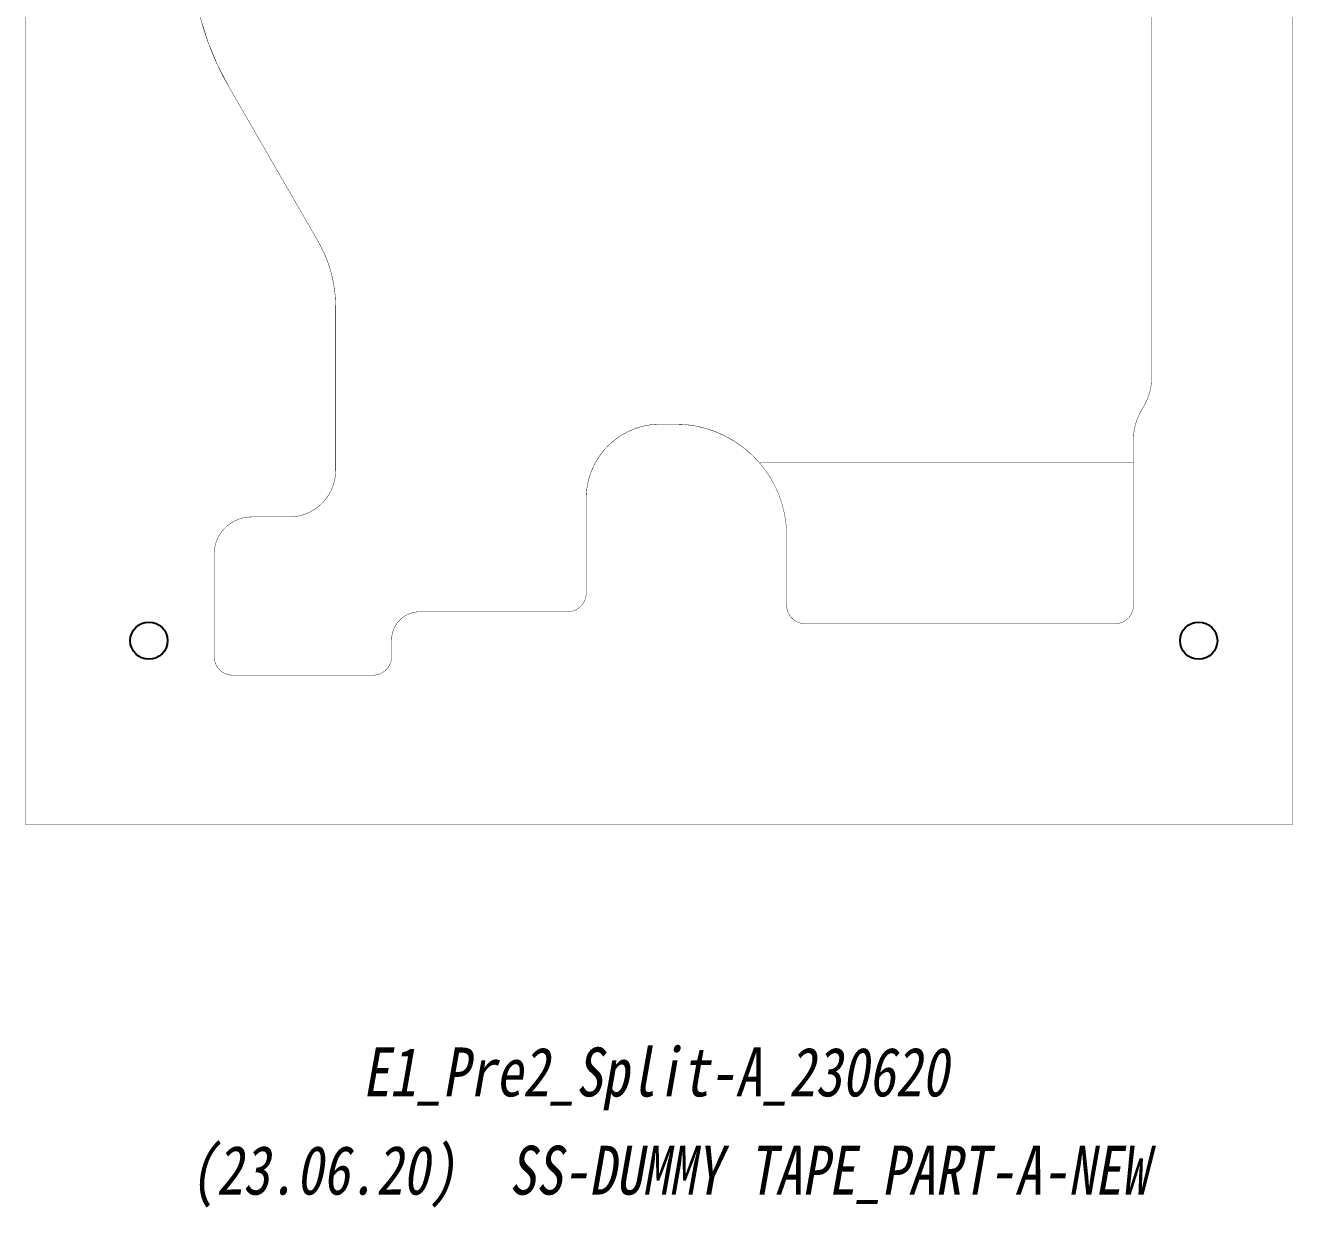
# Model space of a CAD drawing. Extents: x -408 to 322, y -244 to 262.
# Drawn here: x -216.4 to -148.4, y -244 to -180.6 of the extents above; entities that cross this region are included whole.
import ezdxf
from ezdxf.enums import TextEntityAlignment as Align

# ---------------------------------------------------------------- set-up
doc = ezdxf.new("R2010")
doc.units = 0
doc.header["$MEASUREMENT"] = 0
doc.layers.get('0').update_dxf_attribs({"linetype": 'CONTINUOUS'})
for name, color, linetype in [('ADHESIVE-10-2', 2, 'CONTINUOUS'), ('LOWER-A-PET', 15, 'CONTINUOUS'), ('LOWER-PET-B', 6, 'CONTINUOUS'), ('REMOVAL', 2, 'CONTINUOUS')]:
    doc.layers.add(name, color=color, linetype=linetype)
doc.styles.add('STYLE_1', font='TXT', dxfattribs={"width": 0.8, "oblique": 10, "height": 2.625})

# ---------------------------------------------------------------- blocks, each defined once
blk = doc.blocks.new('ROUND_17')
blk.add_circle((0, 0), 1)

msp = doc.modelspace()

# ---------------------------------------------------------------- linework, layer by layer
at = {"layer": 'ADHESIVE-10-2', "const_width": 0.02}
msp.add_lwpolyline([(-206.915, -180.465), (-206.842, -180.714), (-206.765, -180.961), (-206.683, -181.207), (-206.598, -181.452), (-206.508, -181.695), (-206.414, -181.936), (-206.315, -182.176), (-206.213, -182.414), (-206.106, -182.65), (-205.996, -182.885), (-205.881, -183.117), (-205.763, -183.348), (-205.64, -183.576), (-205.476, -183.868), (-200.673, -192.186), (-200.613, -192.293), (-200.555, -192.4), (-200.498, -192.508), (-200.444, -192.618), (-200.391, -192.728), (-200.341, -192.839), (-200.292, -192.951), (-200.245, -193.064), (-200.2, -193.178), (-200.157, -193.292), (-200.117, -193.407), (-200.078, -193.523), (-200.041, -193.64), (-200.007, -193.757), (-199.974, -193.875), (-199.943, -193.993), (-199.915, -194.112), (-199.888, -194.231), (-199.864, -194.351), (-199.842, -194.471), (-199.822, -194.591), (-199.803, -194.712), (-199.788, -194.833), (-199.774, -194.955), (-199.762, -195.076), (-199.752, -195.198), (-199.745, -195.32), (-199.74, -195.442), (-199.736, -195.564), (-199.735, -195.686), (-199.735, -204.469), (-199.736, -204.513), (-199.737, -204.557), (-199.739, -204.6), (-199.741, -204.644), (-199.745, -204.687), (-199.749, -204.731), (-199.754, -204.774), (-199.76, -204.817), (-199.766, -204.86), (-199.773, -204.904), (-199.781, -204.946), (-199.79, -204.989), (-199.799, -205.032), (-199.81, -205.074), (-199.821, -205.116), (-199.832, -205.158), (-199.845, -205.2), (-199.858, -205.242), (-199.872, -205.283), (-199.886, -205.324), (-199.901, -205.365), (-199.917, -205.406), (-199.934, -205.446), (-199.951, -205.486), (-199.97, -205.526), (-199.988, -205.565), (-200.008, -205.604), (-200.028, -205.643), (-200.049, -205.681), (-200.07, -205.719), (-200.092, -205.757), (-200.115, -205.794), (-200.139, -205.831), (-200.163, -205.867), (-200.187, -205.903), (-200.213, -205.939), (-200.239, -205.974), (-200.265, -206.009), (-200.292, -206.043), (-200.32, -206.076), (-200.349, -206.11), (-200.377, -206.142), (-200.407, -206.174), (-200.437, -206.206), (-200.468, -206.237), (-200.499, -206.268), (-200.53, -206.298), (-200.563, -206.327), (-200.595, -206.356), (-200.628, -206.384), (-200.662, -206.412), (-200.696, -206.439), (-200.731, -206.466), (-200.766, -206.492), (-200.801, -206.517), (-200.837, -206.542), (-200.874, -206.566), (-200.911, -206.59), (-200.948, -206.612), (-200.985, -206.634), (-201.023, -206.656), (-201.062, -206.677), (-201.1, -206.697), (-201.139, -206.716), (-201.179, -206.735), (-201.219, -206.753), (-201.259, -206.771), (-201.299, -206.787), (-201.339, -206.803), (-201.38, -206.819), (-201.421, -206.833), (-201.463, -206.847), (-201.504, -206.86), (-201.546, -206.873), (-201.588, -206.884), (-201.631, -206.895), (-201.673, -206.905), (-201.716, -206.915), (-201.758, -206.923), (-201.801, -206.931), (-201.844, -206.939), (-201.887, -206.945), (-201.931, -206.951), (-201.974, -206.956), (-202.017, -206.96), (-202.061, -206.963), (-202.105, -206.966), (-202.148, -206.968), (-202.192, -206.969), (-202.235, -206.969), (-204.258, -206.969), (-204.292, -206.97), (-204.327, -206.971), (-204.362, -206.972), (-204.397, -206.974), (-204.432, -206.977), (-204.467, -206.98), (-204.501, -206.984), (-204.536, -206.989), (-204.57, -206.994), (-204.605, -207), (-204.639, -207.006), (-204.673, -207.013), (-204.707, -207.021), (-204.741, -207.029), (-204.775, -207.038), (-204.809, -207.047), (-204.842, -207.057), (-204.876, -207.067), (-204.909, -207.078), (-204.942, -207.09), (-204.974, -207.102), (-205.007, -207.115), (-205.039, -207.128), (-205.071, -207.142), (-205.103, -207.157), (-205.134, -207.172), (-205.165, -207.187), (-205.196, -207.203), (-205.227, -207.22), (-205.258, -207.237), (-205.288, -207.255), (-205.317, -207.273), (-205.347, -207.292), (-205.376, -207.311), (-205.405, -207.331), (-205.433, -207.351), (-205.461, -207.372), (-205.489, -207.393), (-205.516, -207.415), (-205.543, -207.437), (-205.57, -207.46), (-205.596, -207.483), (-205.622, -207.507), (-205.647, -207.531), (-205.672, -207.555), (-205.696, -207.58), (-205.72, -207.605), (-205.744, -207.631), (-205.767, -207.657), (-205.79, -207.684), (-205.812, -207.711), (-205.834, -207.738), (-205.855, -207.766), (-205.876, -207.794), (-205.896, -207.822), (-205.916, -207.851), (-205.935, -207.88), (-205.954, -207.91), (-205.972, -207.939), (-205.99, -207.969), (-206.007, -208), (-206.023, -208.03), (-206.04, -208.061), (-206.055, -208.093), (-206.07, -208.124), (-206.085, -208.156), (-206.099, -208.188), (-206.112, -208.22), (-206.125, -208.253), (-206.137, -208.285), (-206.149, -208.318), (-206.16, -208.351), (-206.17, -208.385), (-206.18, -208.418), (-206.189, -208.452), (-206.198, -208.486), (-206.206, -208.519), (-206.214, -208.554), (-206.221, -208.588), (-206.227, -208.622), (-206.233, -208.657), (-206.238, -208.691), (-206.243, -208.726), (-206.247, -208.76), (-206.25, -208.795), (-206.253, -208.83), (-206.255, -208.865), (-206.256, -208.9), (-206.257, -208.934), (-206.258, -208.969), (-206.258, -214.459), (-206.257, -214.477), (-206.257, -214.494), (-206.256, -214.512), (-206.255, -214.529), (-206.254, -214.547), (-206.252, -214.564), (-206.25, -214.581), (-206.248, -214.599), (-206.245, -214.616), (-206.242, -214.633), (-206.239, -214.65), (-206.236, -214.667), (-206.232, -214.684), (-206.228, -214.701), (-206.223, -214.718), (-206.219, -214.735), (-206.214, -214.752), (-206.209, -214.768), (-206.203, -214.785), (-206.197, -214.801), (-206.191, -214.818), (-206.185, -214.834), (-206.178, -214.85), (-206.171, -214.866), (-206.164, -214.882), (-206.156, -214.898), (-206.149, -214.913), (-206.14, -214.929), (-206.132, -214.944), (-206.124, -214.959), (-206.115, -214.974), (-206.106, -214.989), (-206.096, -215.004), (-206.087, -215.019), (-206.077, -215.033), (-206.067, -215.047), (-206.056, -215.061), (-206.046, -215.075), (-206.035, -215.089), (-206.024, -215.102), (-206.012, -215.115), (-206.001, -215.129), (-205.989, -215.141), (-205.977, -215.154), (-205.965, -215.166), (-205.952, -215.179), (-205.94, -215.191), (-205.927, -215.203), (-205.914, -215.214), (-205.9, -215.225), (-205.887, -215.237), (-205.873, -215.247), (-205.859, -215.258), (-205.845, -215.268), (-205.831, -215.279), (-205.817, -215.288), (-205.802, -215.298), (-205.787, -215.307), (-205.773, -215.317), (-205.758, -215.325), (-205.742, -215.334), (-205.727, -215.342), (-205.712, -215.35), (-205.696, -215.358), (-205.68, -215.366), (-205.664, -215.373), (-205.648, -215.38), (-205.632, -215.387), (-205.616, -215.393), (-205.6, -215.399), (-205.583, -215.405), (-205.567, -215.41), (-205.55, -215.416), (-205.533, -215.421), (-205.516, -215.425), (-205.499, -215.43), (-205.482, -215.434), (-205.465, -215.438), (-205.448, -215.441), (-205.431, -215.444), (-205.414, -215.447), (-205.397, -215.45), (-205.379, -215.452), (-205.362, -215.454), (-205.345, -215.456), (-205.327, -215.457), (-205.31, -215.458), (-205.292, -215.459), (-205.275, -215.459), (-205.258, -215.459), (-197.732, -215.459), (-197.714, -215.459), (-197.697, -215.459), (-197.679, -215.458), (-197.662, -215.457), (-197.645, -215.456), (-197.627, -215.454), (-197.61, -215.452), (-197.593, -215.45), (-197.575, -215.447), (-197.558, -215.444), (-197.541, -215.441), (-197.524, -215.438), (-197.507, -215.434), (-197.49, -215.43), (-197.473, -215.425), (-197.456, -215.421), (-197.439, -215.416), (-197.423, -215.41), (-197.406, -215.405), (-197.39, -215.399), (-197.373, -215.393), (-197.357, -215.387), (-197.341, -215.38), (-197.325, -215.373), (-197.309, -215.366), (-197.293, -215.358), (-197.278, -215.35), (-197.262, -215.342), (-197.247, -215.334), (-197.232, -215.325), (-197.217, -215.317), (-197.202, -215.307), (-197.187, -215.298), (-197.173, -215.288), (-197.158, -215.279), (-197.144, -215.268), (-197.13, -215.258), (-197.116, -215.247), (-197.102, -215.237), (-197.089, -215.225), (-197.076, -215.214), (-197.063, -215.203), (-197.05, -215.191), (-197.037, -215.179), (-197.025, -215.166), (-197.012, -215.154), (-197, -215.141), (-196.989, -215.129), (-196.977, -215.115), (-196.966, -215.102), (-196.955, -215.089), (-196.944, -215.075), (-196.933, -215.061), (-196.923, -215.047), (-196.913, -215.033), (-196.903, -215.019), (-196.893, -215.004), (-196.884, -214.989), (-196.875, -214.974), (-196.866, -214.959), (-196.857, -214.944), (-196.849, -214.929), (-196.841, -214.913), (-196.833, -214.898), (-196.825, -214.882), (-196.818, -214.866), (-196.811, -214.85), (-196.805, -214.834), (-196.798, -214.818), (-196.792, -214.801), (-196.786, -214.785), (-196.781, -214.768), (-196.775, -214.752), (-196.771, -214.735), (-196.766, -214.718), (-196.761, -214.701), (-196.757, -214.684), (-196.754, -214.667), (-196.75, -214.65), (-196.747, -214.633), (-196.744, -214.616), (-196.742, -214.599), (-196.739, -214.581), (-196.737, -214.564), (-196.736, -214.547), (-196.734, -214.529), (-196.733, -214.512), (-196.732, -214.494), (-196.732, -214.477), (-196.732, -214.459), (-196.732, -213.559), (-196.732, -213.533), (-196.731, -213.507), (-196.73, -213.48), (-196.728, -213.454), (-196.726, -213.428), (-196.724, -213.402), (-196.721, -213.376), (-196.717, -213.35), (-196.713, -213.324), (-196.709, -213.298), (-196.704, -213.273), (-196.699, -213.247), (-196.693, -213.221), (-196.687, -213.196), (-196.681, -213.171), (-196.674, -213.145), (-196.666, -213.12), (-196.658, -213.095), (-196.65, -213.071), (-196.641, -213.046), (-196.632, -213.021), (-196.623, -212.997), (-196.613, -212.973), (-196.602, -212.949), (-196.591, -212.925), (-196.58, -212.901), (-196.568, -212.878), (-196.556, -212.855), (-196.544, -212.832), (-196.531, -212.809), (-196.518, -212.786), (-196.504, -212.764), (-196.49, -212.742), (-196.475, -212.72), (-196.461, -212.698), (-196.445, -212.677), (-196.43, -212.656), (-196.414, -212.635), (-196.398, -212.615), (-196.381, -212.595), (-196.364, -212.575), (-196.347, -212.555), (-196.329, -212.536), (-196.311, -212.517), (-196.292, -212.498), (-196.274, -212.48), (-196.255, -212.462), (-196.235, -212.444), (-196.216, -212.427), (-196.196, -212.41), (-196.176, -212.393), (-196.155, -212.377), (-196.135, -212.361), (-196.113, -212.345), (-196.092, -212.33), (-196.071, -212.315), (-196.049, -212.301), (-196.027, -212.287), (-196.004, -212.273), (-195.982, -212.26), (-195.959, -212.247), (-195.936, -212.234), (-195.913, -212.222), (-195.889, -212.211), (-195.866, -212.199), (-195.842, -212.189), (-195.818, -212.178), (-195.794, -212.168), (-195.769, -212.158), (-195.745, -212.149), (-195.72, -212.141), (-195.695, -212.132), (-195.67, -212.124), (-195.645, -212.117), (-195.62, -212.11), (-195.595, -212.103), (-195.569, -212.097), (-195.544, -212.092), (-195.518, -212.086), (-195.492, -212.082), (-195.466, -212.077), (-195.441, -212.073), (-195.415, -212.07), (-195.389, -212.067), (-195.363, -212.065), (-195.336, -212.063), (-195.31, -212.061), (-195.284, -212.06), (-195.258, -212.059), (-195.232, -212.059), (-187.29, -212.059), (-187.273, -212.059), (-187.255, -212.058), (-187.238, -212.057), (-187.221, -212.056), (-187.203, -212.055), (-187.186, -212.053), (-187.168, -212.051), (-187.151, -212.049), (-187.134, -212.047), (-187.117, -212.044), (-187.1, -212.04), (-187.082, -212.037), (-187.065, -212.033), (-187.048, -212.029), (-187.032, -212.025), (-187.015, -212.02), (-186.998, -212.015), (-186.981, -212.01), (-186.965, -212.004), (-186.948, -211.999), (-186.932, -211.992), (-186.916, -211.986), (-186.9, -211.979), (-186.884, -211.972), (-186.868, -211.965), (-186.852, -211.958), (-186.836, -211.95), (-186.821, -211.942), (-186.806, -211.933), (-186.79, -211.925), (-186.775, -211.916), (-186.76, -211.907), (-186.746, -211.898), (-186.731, -211.888), (-186.717, -211.878), (-186.703, -211.868), (-186.689, -211.857), (-186.675, -211.847), (-186.661, -211.836), (-186.648, -211.825), (-186.634, -211.814), (-186.621, -211.802), (-186.608, -211.79), (-186.596, -211.778), (-186.583, -211.766), (-186.571, -211.754), (-186.559, -211.741), (-186.547, -211.728), (-186.536, -211.715), (-186.524, -211.702), (-186.513, -211.688), (-186.502, -211.675), (-186.492, -211.661), (-186.481, -211.647), (-186.471, -211.632), (-186.461, -211.618), (-186.452, -211.603), (-186.442, -211.589), (-186.433, -211.574), (-186.424, -211.559), (-186.416, -211.544), (-186.407, -211.528), (-186.399, -211.513), (-186.392, -211.497), (-186.384, -211.481), (-186.377, -211.466), (-186.37, -211.45), (-186.363, -211.433), (-186.357, -211.417), (-186.351, -211.401), (-186.345, -211.384), (-186.339, -211.368), (-186.334, -211.351), (-186.329, -211.334), (-186.324, -211.318), (-186.32, -211.301), (-186.316, -211.284), (-186.312, -211.267), (-186.309, -211.25), (-186.306, -211.233), (-186.303, -211.215), (-186.3, -211.198), (-186.298, -211.181), (-186.296, -211.163), (-186.294, -211.146), (-186.293, -211.129), (-186.292, -211.111), (-186.291, -211.094), (-186.291, -211.076), (-186.29, -211.059), (-186.29, -206.043), (-186.291, -205.974), (-186.29, -205.905), (-186.288, -205.836), (-186.285, -205.767), (-186.28, -205.698), (-186.275, -205.629), (-186.268, -205.56), (-186.26, -205.491), (-186.251, -205.423), (-186.241, -205.354), (-186.229, -205.286), (-186.216, -205.218), (-186.203, -205.151), (-186.188, -205.083), (-186.171, -205.016), (-186.154, -204.949), (-186.136, -204.882), (-186.116, -204.816), (-186.095, -204.75), (-186.073, -204.685), (-186.05, -204.62), (-186.026, -204.555), (-186.001, -204.49), (-185.974, -204.427), (-185.947, -204.363), (-185.918, -204.3), (-185.889, -204.238), (-185.858, -204.176), (-185.826, -204.115), (-185.793, -204.054), (-185.759, -203.994), (-185.724, -203.934), (-185.688, -203.875), (-185.652, -203.817), (-185.614, -203.759), (-185.575, -203.702), (-185.535, -203.645), (-185.494, -203.59), (-185.452, -203.535), (-185.409, -203.48), (-185.365, -203.427), (-185.321, -203.374), (-185.275, -203.322), (-185.229, -203.271), (-185.181, -203.221), (-185.133, -203.171), (-185.084, -203.122), (-185.034, -203.075), (-184.983, -203.028), (-184.932, -202.982), (-184.88, -202.936), (-184.826, -202.892), (-184.773, -202.849), (-184.718, -202.806), (-184.663, -202.765), (-184.607, -202.724), (-184.55, -202.685), (-184.493, -202.646), (-184.435, -202.609), (-184.376, -202.572), (-184.317, -202.537), (-184.257, -202.502), (-184.196, -202.469), (-184.135, -202.436), (-184.074, -202.405), (-184.012, -202.375), (-183.949, -202.346), (-183.886, -202.317), (-183.822, -202.29), (-183.758, -202.265), (-183.694, -202.24), (-183.629, -202.216), (-183.563, -202.194), (-183.498, -202.172), (-183.431, -202.152), (-183.365, -202.133), (-183.298, -202.115), (-183.231, -202.098), (-183.164, -202.082), (-183.096, -202.068), (-183.029, -202.054), (-182.961, -202.042), (-182.892, -202.031), (-182.824, -202.021), (-182.755, -202.013), (-182.687, -202.005), (-182.618, -201.999), (-182.549, -201.994), (-182.48, -201.99), (-182.411, -201.987), (-182.291, -201.986), (-181.53, -201.986), (-181.427, -201.987), (-181.324, -201.989), (-181.222, -201.994), (-181.119, -202), (-181.017, -202.008), (-180.915, -202.017), (-180.813, -202.029), (-180.711, -202.042), (-180.609, -202.057), (-180.508, -202.073), (-180.407, -202.092), (-180.306, -202.112), (-180.206, -202.134), (-180.106, -202.157), (-180.007, -202.182), (-179.908, -202.209), (-179.809, -202.238), (-179.711, -202.268), (-179.614, -202.3), (-179.517, -202.334), (-179.42, -202.369), (-179.325, -202.406), (-179.229, -202.444), (-179.135, -202.485), (-179.041, -202.526), (-178.948, -202.57), (-178.856, -202.615), (-178.764, -202.661), (-178.674, -202.709), (-178.584, -202.759), (-178.495, -202.81), (-178.407, -202.863), (-178.32, -202.917), (-178.234, -202.973), (-178.148, -203.03), (-178.064, -203.088), (-177.981, -203.148), (-177.899, -203.21), (-177.817, -203.272), (-177.737, -203.337), (-177.658, -203.402), (-177.581, -203.469), (-177.504, -203.537), (-177.428, -203.607), (-177.354, -203.678), (-177.281, -203.75), (-177.209, -203.823), (-177.139, -203.898), (-177.069, -203.973), (-176.991, -204.062), (-156.912, -204.062), (-156.912, -202.791), (-156.912, -202.741), (-156.911, -202.691), (-156.909, -202.641), (-156.906, -202.591), (-156.902, -202.541), (-156.897, -202.491), (-156.892, -202.441), (-156.886, -202.391), (-156.878, -202.341), (-156.871, -202.291), (-156.862, -202.242), (-156.852, -202.193), (-156.842, -202.143), (-156.83, -202.094), (-156.818, -202.046), (-156.805, -201.997), (-156.792, -201.949), (-156.777, -201.901), (-156.762, -201.853), (-156.746, -201.805), (-156.729, -201.758), (-156.711, -201.711), (-156.693, -201.664), (-156.673, -201.617), (-156.653, -201.571), (-156.633, -201.526), (-156.611, -201.48), (-156.589, -201.435), (-156.566, -201.391), (-156.542, -201.346), (-156.51, -201.291), (-156.342, -200.999), (-156.316, -200.954), (-156.292, -200.908), (-156.268, -200.862), (-156.245, -200.816), (-156.222, -200.769), (-156.201, -200.722), (-156.18, -200.674), (-156.16, -200.627), (-156.141, -200.578), (-156.123, -200.53), (-156.106, -200.481), (-156.089, -200.432), (-156.073, -200.383), (-156.058, -200.333), (-156.044, -200.283), (-156.031, -200.233), (-156.019, -200.182), (-156.008, -200.132), (-155.997, -200.081), (-155.988, -200.03), (-155.979, -199.979), (-155.971, -199.928), (-155.964, -199.876), (-155.958, -199.825), (-155.953, -199.773), (-155.949, -199.722), (-155.945, -199.67), (-155.943, -199.618), (-155.941, -199.566), (-155.94, -199.499), (-155.94, -173.801)], dxfattribs=at)
at = {"layer": 'LOWER-A-PET', "const_width": 0.02}
msp.add_lwpolyline([(-206.915, -180.465), (-206.842, -180.714), (-206.765, -180.961), (-206.683, -181.207), (-206.598, -181.452), (-206.508, -181.695), (-206.414, -181.936), (-206.315, -182.176), (-206.213, -182.414), (-206.106, -182.65), (-205.996, -182.885), (-205.881, -183.117), (-205.763, -183.348), (-205.64, -183.576), (-205.476, -183.868), (-200.673, -192.186), (-200.613, -192.293), (-200.555, -192.4), (-200.498, -192.508), (-200.444, -192.618), (-200.391, -192.728), (-200.341, -192.839), (-200.292, -192.951), (-200.245, -193.064), (-200.2, -193.178), (-200.157, -193.292), (-200.117, -193.407), (-200.078, -193.523), (-200.041, -193.64), (-200.007, -193.757), (-199.974, -193.875), (-199.943, -193.993), (-199.915, -194.112), (-199.888, -194.231), (-199.864, -194.351), (-199.842, -194.471), (-199.822, -194.591), (-199.803, -194.712), (-199.788, -194.833), (-199.774, -194.955), (-199.762, -195.076), (-199.752, -195.198), (-199.745, -195.32), (-199.74, -195.442), (-199.736, -195.564), (-199.735, -195.686), (-199.735, -204.469), (-199.736, -204.513), (-199.737, -204.557), (-199.739, -204.6), (-199.741, -204.644), (-199.745, -204.687), (-199.749, -204.731), (-199.754, -204.774), (-199.76, -204.817), (-199.766, -204.86), (-199.773, -204.904), (-199.781, -204.946), (-199.79, -204.989), (-199.799, -205.032), (-199.81, -205.074), (-199.821, -205.116), (-199.832, -205.158), (-199.845, -205.2), (-199.858, -205.242), (-199.872, -205.283), (-199.886, -205.324), (-199.901, -205.365), (-199.917, -205.406), (-199.934, -205.446), (-199.951, -205.486), (-199.97, -205.526), (-199.988, -205.565), (-200.008, -205.604), (-200.028, -205.643), (-200.049, -205.681), (-200.07, -205.719), (-200.092, -205.757), (-200.115, -205.794), (-200.139, -205.831), (-200.163, -205.867), (-200.187, -205.903), (-200.213, -205.939), (-200.239, -205.974), (-200.265, -206.009), (-200.292, -206.043), (-200.32, -206.076), (-200.349, -206.11), (-200.377, -206.142), (-200.407, -206.174), (-200.437, -206.206), (-200.468, -206.237), (-200.499, -206.268), (-200.53, -206.298), (-200.563, -206.327), (-200.595, -206.356), (-200.628, -206.384), (-200.662, -206.412), (-200.696, -206.439), (-200.731, -206.466), (-200.766, -206.492), (-200.801, -206.517), (-200.837, -206.542), (-200.874, -206.566), (-200.911, -206.59), (-200.948, -206.612), (-200.985, -206.634), (-201.023, -206.656), (-201.062, -206.677), (-201.1, -206.697), (-201.139, -206.716), (-201.179, -206.735), (-201.219, -206.753), (-201.259, -206.771), (-201.299, -206.787), (-201.339, -206.803), (-201.38, -206.819), (-201.421, -206.833), (-201.463, -206.847), (-201.504, -206.86), (-201.546, -206.873), (-201.588, -206.884), (-201.631, -206.895), (-201.673, -206.905), (-201.716, -206.915), (-201.758, -206.923), (-201.801, -206.931), (-201.844, -206.939), (-201.887, -206.945), (-201.931, -206.951), (-201.974, -206.956), (-202.017, -206.96), (-202.061, -206.963), (-202.105, -206.966), (-202.148, -206.968), (-202.192, -206.969), (-202.235, -206.969), (-204.258, -206.969), (-204.292, -206.97), (-204.327, -206.971), (-204.362, -206.972), (-204.397, -206.974), (-204.432, -206.977), (-204.467, -206.98), (-204.501, -206.984), (-204.536, -206.989), (-204.57, -206.994), (-204.605, -207), (-204.639, -207.006), (-204.673, -207.013), (-204.707, -207.021), (-204.741, -207.029), (-204.775, -207.038), (-204.809, -207.047), (-204.842, -207.057), (-204.876, -207.067), (-204.909, -207.078), (-204.942, -207.09), (-204.974, -207.102), (-205.007, -207.115), (-205.039, -207.128), (-205.071, -207.142), (-205.103, -207.157), (-205.134, -207.172), (-205.165, -207.187), (-205.196, -207.203), (-205.227, -207.22), (-205.258, -207.237), (-205.288, -207.255), (-205.317, -207.273), (-205.347, -207.292), (-205.376, -207.311), (-205.405, -207.331), (-205.433, -207.351), (-205.461, -207.372), (-205.489, -207.393), (-205.516, -207.415), (-205.543, -207.437), (-205.57, -207.46), (-205.596, -207.483), (-205.622, -207.507), (-205.647, -207.531), (-205.672, -207.555), (-205.696, -207.58), (-205.72, -207.605), (-205.744, -207.631), (-205.767, -207.657), (-205.79, -207.684), (-205.812, -207.711), (-205.834, -207.738), (-205.855, -207.766), (-205.876, -207.794), (-205.896, -207.822), (-205.916, -207.851), (-205.935, -207.88), (-205.954, -207.91), (-205.972, -207.939), (-205.99, -207.969), (-206.007, -208), (-206.023, -208.03), (-206.04, -208.061), (-206.055, -208.093), (-206.07, -208.124), (-206.085, -208.156), (-206.099, -208.188), (-206.112, -208.22), (-206.125, -208.253), (-206.137, -208.285), (-206.149, -208.318), (-206.16, -208.351), (-206.17, -208.385), (-206.18, -208.418), (-206.189, -208.452), (-206.198, -208.486), (-206.206, -208.519), (-206.214, -208.554), (-206.221, -208.588), (-206.227, -208.622), (-206.233, -208.657), (-206.238, -208.691), (-206.243, -208.726), (-206.247, -208.76), (-206.25, -208.795), (-206.253, -208.83), (-206.255, -208.865), (-206.256, -208.9), (-206.257, -208.934), (-206.258, -208.969), (-206.258, -214.459), (-206.257, -214.477), (-206.257, -214.494), (-206.256, -214.512), (-206.255, -214.529), (-206.254, -214.547), (-206.252, -214.564), (-206.25, -214.581), (-206.248, -214.599), (-206.245, -214.616), (-206.242, -214.633), (-206.239, -214.65), (-206.236, -214.667), (-206.232, -214.684), (-206.228, -214.701), (-206.223, -214.718), (-206.219, -214.735), (-206.214, -214.752), (-206.209, -214.768), (-206.203, -214.785), (-206.197, -214.801), (-206.191, -214.818), (-206.185, -214.834), (-206.178, -214.85), (-206.171, -214.866), (-206.164, -214.882), (-206.156, -214.898), (-206.149, -214.913), (-206.14, -214.929), (-206.132, -214.944), (-206.124, -214.959), (-206.115, -214.974), (-206.106, -214.989), (-206.096, -215.004), (-206.087, -215.019), (-206.077, -215.033), (-206.067, -215.047), (-206.056, -215.061), (-206.046, -215.075), (-206.035, -215.089), (-206.024, -215.102), (-206.012, -215.115), (-206.001, -215.129), (-205.989, -215.141), (-205.977, -215.154), (-205.965, -215.166), (-205.952, -215.179), (-205.94, -215.191), (-205.927, -215.203), (-205.914, -215.214), (-205.9, -215.225), (-205.887, -215.237), (-205.873, -215.247), (-205.859, -215.258), (-205.845, -215.268), (-205.831, -215.279), (-205.817, -215.288), (-205.802, -215.298), (-205.787, -215.307), (-205.773, -215.317), (-205.758, -215.325), (-205.742, -215.334), (-205.727, -215.342), (-205.712, -215.35), (-205.696, -215.358), (-205.68, -215.366), (-205.664, -215.373), (-205.648, -215.38), (-205.632, -215.387), (-205.616, -215.393), (-205.6, -215.399), (-205.583, -215.405), (-205.567, -215.41), (-205.55, -215.416), (-205.533, -215.421), (-205.516, -215.425), (-205.499, -215.43), (-205.482, -215.434), (-205.465, -215.438), (-205.448, -215.441), (-205.431, -215.444), (-205.414, -215.447), (-205.397, -215.45), (-205.379, -215.452), (-205.362, -215.454), (-205.345, -215.456), (-205.327, -215.457), (-205.31, -215.458), (-205.292, -215.459), (-205.275, -215.459), (-205.258, -215.459), (-197.732, -215.459), (-197.714, -215.459), (-197.697, -215.459), (-197.679, -215.458), (-197.662, -215.457), (-197.645, -215.456), (-197.627, -215.454), (-197.61, -215.452), (-197.593, -215.45), (-197.575, -215.447), (-197.558, -215.444), (-197.541, -215.441), (-197.524, -215.438), (-197.507, -215.434), (-197.49, -215.43), (-197.473, -215.425), (-197.456, -215.421), (-197.439, -215.416), (-197.423, -215.41), (-197.406, -215.405), (-197.39, -215.399), (-197.373, -215.393), (-197.357, -215.387), (-197.341, -215.38), (-197.325, -215.373), (-197.309, -215.366), (-197.293, -215.358), (-197.278, -215.35), (-197.262, -215.342), (-197.247, -215.334), (-197.232, -215.325), (-197.217, -215.317), (-197.202, -215.307), (-197.187, -215.298), (-197.173, -215.288), (-197.158, -215.279), (-197.144, -215.268), (-197.13, -215.258), (-197.116, -215.247), (-197.102, -215.237), (-197.089, -215.225), (-197.076, -215.214), (-197.063, -215.203), (-197.05, -215.191), (-197.037, -215.179), (-197.025, -215.166), (-197.012, -215.154), (-197, -215.141), (-196.989, -215.129), (-196.977, -215.115), (-196.966, -215.102), (-196.955, -215.089), (-196.944, -215.075), (-196.933, -215.061), (-196.923, -215.047), (-196.913, -215.033), (-196.903, -215.019), (-196.893, -215.004), (-196.884, -214.989), (-196.875, -214.974), (-196.866, -214.959), (-196.857, -214.944), (-196.849, -214.929), (-196.841, -214.913), (-196.833, -214.898), (-196.825, -214.882), (-196.818, -214.866), (-196.811, -214.85), (-196.805, -214.834), (-196.798, -214.818), (-196.792, -214.801), (-196.786, -214.785), (-196.781, -214.768), (-196.775, -214.752), (-196.771, -214.735), (-196.766, -214.718), (-196.761, -214.701), (-196.757, -214.684), (-196.754, -214.667), (-196.75, -214.65), (-196.747, -214.633), (-196.744, -214.616), (-196.742, -214.599), (-196.739, -214.581), (-196.737, -214.564), (-196.736, -214.547), (-196.734, -214.529), (-196.733, -214.512), (-196.732, -214.494), (-196.732, -214.477), (-196.732, -214.459), (-196.732, -213.559), (-196.732, -213.533), (-196.731, -213.507), (-196.73, -213.48), (-196.728, -213.454), (-196.726, -213.428), (-196.724, -213.402), (-196.721, -213.376), (-196.717, -213.35), (-196.713, -213.324), (-196.709, -213.298), (-196.704, -213.273), (-196.699, -213.247), (-196.693, -213.221), (-196.687, -213.196), (-196.681, -213.171), (-196.674, -213.145), (-196.666, -213.12), (-196.658, -213.095), (-196.65, -213.071), (-196.641, -213.046), (-196.632, -213.021), (-196.623, -212.997), (-196.613, -212.973), (-196.602, -212.949), (-196.591, -212.925), (-196.58, -212.901), (-196.568, -212.878), (-196.556, -212.855), (-196.544, -212.832), (-196.531, -212.809), (-196.518, -212.786), (-196.504, -212.764), (-196.49, -212.742), (-196.475, -212.72), (-196.461, -212.698), (-196.445, -212.677), (-196.43, -212.656), (-196.414, -212.635), (-196.398, -212.615), (-196.381, -212.595), (-196.364, -212.575), (-196.347, -212.555), (-196.329, -212.536), (-196.311, -212.517), (-196.292, -212.498), (-196.274, -212.48), (-196.255, -212.462), (-196.235, -212.444), (-196.216, -212.427), (-196.196, -212.41), (-196.176, -212.393), (-196.155, -212.377), (-196.135, -212.361), (-196.113, -212.345), (-196.092, -212.33), (-196.071, -212.315), (-196.049, -212.301), (-196.027, -212.287), (-196.004, -212.273), (-195.982, -212.26), (-195.959, -212.247), (-195.936, -212.234), (-195.913, -212.222), (-195.889, -212.211), (-195.866, -212.199), (-195.842, -212.189), (-195.818, -212.178), (-195.794, -212.168), (-195.769, -212.158), (-195.745, -212.149), (-195.72, -212.141), (-195.695, -212.132), (-195.67, -212.124), (-195.645, -212.117), (-195.62, -212.11), (-195.595, -212.103), (-195.569, -212.097), (-195.544, -212.092), (-195.518, -212.086), (-195.492, -212.082), (-195.466, -212.077), (-195.441, -212.073), (-195.415, -212.07), (-195.389, -212.067), (-195.363, -212.065), (-195.336, -212.063), (-195.31, -212.061), (-195.284, -212.06), (-195.258, -212.059), (-195.232, -212.059), (-187.29, -212.059), (-187.273, -212.059), (-187.255, -212.058), (-187.238, -212.057), (-187.221, -212.056), (-187.203, -212.055), (-187.186, -212.053), (-187.168, -212.051), (-187.151, -212.049), (-187.134, -212.047), (-187.117, -212.044), (-187.1, -212.04), (-187.082, -212.037), (-187.065, -212.033), (-187.048, -212.029), (-187.032, -212.025), (-187.015, -212.02), (-186.998, -212.015), (-186.981, -212.01), (-186.965, -212.004), (-186.948, -211.999), (-186.932, -211.992), (-186.916, -211.986), (-186.9, -211.979), (-186.884, -211.972), (-186.868, -211.965), (-186.852, -211.958), (-186.836, -211.95), (-186.821, -211.942), (-186.806, -211.933), (-186.79, -211.925), (-186.775, -211.916), (-186.76, -211.907), (-186.746, -211.898), (-186.731, -211.888), (-186.717, -211.878), (-186.703, -211.868), (-186.689, -211.857), (-186.675, -211.847), (-186.661, -211.836), (-186.648, -211.825), (-186.634, -211.814), (-186.621, -211.802), (-186.608, -211.79), (-186.596, -211.778), (-186.583, -211.766), (-186.571, -211.754), (-186.559, -211.741), (-186.547, -211.728), (-186.536, -211.715), (-186.524, -211.702), (-186.513, -211.688), (-186.502, -211.675), (-186.492, -211.661), (-186.481, -211.647), (-186.471, -211.632), (-186.461, -211.618), (-186.452, -211.603), (-186.442, -211.589), (-186.433, -211.574), (-186.424, -211.559), (-186.416, -211.544), (-186.407, -211.528), (-186.399, -211.513), (-186.392, -211.497), (-186.384, -211.481), (-186.377, -211.466), (-186.37, -211.45), (-186.363, -211.433), (-186.357, -211.417), (-186.351, -211.401), (-186.345, -211.384), (-186.339, -211.368), (-186.334, -211.351), (-186.329, -211.334), (-186.324, -211.318), (-186.32, -211.301), (-186.316, -211.284), (-186.312, -211.267), (-186.309, -211.25), (-186.306, -211.233), (-186.303, -211.215), (-186.3, -211.198), (-186.298, -211.181), (-186.296, -211.163), (-186.294, -211.146), (-186.293, -211.129), (-186.292, -211.111), (-186.291, -211.094), (-186.291, -211.076), (-186.29, -211.059), (-186.29, -206.043), (-186.291, -205.974), (-186.29, -205.905), (-186.288, -205.836), (-186.285, -205.767), (-186.28, -205.698), (-186.275, -205.629), (-186.268, -205.56), (-186.26, -205.491), (-186.251, -205.423), (-186.241, -205.354), (-186.229, -205.286), (-186.216, -205.218), (-186.203, -205.151), (-186.188, -205.083), (-186.171, -205.016), (-186.154, -204.949), (-186.136, -204.882), (-186.116, -204.816), (-186.095, -204.75), (-186.073, -204.685), (-186.05, -204.62), (-186.026, -204.555), (-186.001, -204.49), (-185.974, -204.427), (-185.947, -204.363), (-185.918, -204.3), (-185.889, -204.238), (-185.858, -204.176), (-185.826, -204.115), (-185.793, -204.054), (-185.759, -203.994), (-185.724, -203.934), (-185.688, -203.875), (-185.652, -203.817), (-185.614, -203.759), (-185.575, -203.702), (-185.535, -203.645), (-185.494, -203.59), (-185.452, -203.535), (-185.409, -203.48), (-185.365, -203.427), (-185.321, -203.374), (-185.275, -203.322), (-185.229, -203.271), (-185.181, -203.221), (-185.133, -203.171), (-185.084, -203.122), (-185.034, -203.075), (-184.983, -203.028), (-184.932, -202.982), (-184.88, -202.936), (-184.826, -202.892), (-184.773, -202.849), (-184.718, -202.806), (-184.663, -202.765), (-184.607, -202.724), (-184.55, -202.685), (-184.493, -202.646), (-184.435, -202.609), (-184.376, -202.572), (-184.317, -202.537), (-184.257, -202.502), (-184.196, -202.469), (-184.135, -202.436), (-184.074, -202.405), (-184.012, -202.375), (-183.949, -202.346), (-183.886, -202.317), (-183.822, -202.29), (-183.758, -202.265), (-183.694, -202.24), (-183.629, -202.216), (-183.563, -202.194), (-183.498, -202.172), (-183.431, -202.152), (-183.365, -202.133), (-183.298, -202.115), (-183.231, -202.098), (-183.164, -202.082), (-183.096, -202.068), (-183.029, -202.054), (-182.961, -202.042), (-182.892, -202.031), (-182.824, -202.021), (-182.755, -202.013), (-182.687, -202.005), (-182.618, -201.999), (-182.549, -201.994), (-182.48, -201.99), (-182.411, -201.987), (-182.291, -201.986), (-181.53, -201.986), (-181.426, -201.987), (-181.321, -201.989), (-181.216, -201.994), (-181.112, -202), (-181.007, -202.009), (-180.903, -202.019), (-180.799, -202.03), (-180.695, -202.044), (-180.592, -202.06), (-180.488, -202.077), (-180.385, -202.096), (-180.283, -202.117), (-180.181, -202.139), (-180.079, -202.164), (-179.977, -202.19), (-179.877, -202.218), (-179.776, -202.248), (-179.676, -202.279), (-179.577, -202.313), (-179.478, -202.348), (-179.38, -202.384), (-179.283, -202.423), (-179.186, -202.463), (-179.09, -202.504), (-178.995, -202.548), (-178.9, -202.593), (-178.806, -202.64), (-178.714, -202.688), (-178.621, -202.738), (-178.53, -202.79), (-178.44, -202.843), (-178.351, -202.897), (-178.263, -202.954), (-178.175, -203.011), (-178.089, -203.071), (-178.004, -203.132), (-177.919, -203.194), (-177.836, -203.258), (-177.754, -203.323), (-177.674, -203.389), (-177.594, -203.457), (-177.516, -203.527), (-177.438, -203.598), (-177.362, -203.67), (-177.288, -203.743), (-177.214, -203.818), (-177.142, -203.894), (-177.071, -203.971), (-177.002, -204.049), (-176.934, -204.129), (-176.867, -204.21), (-176.802, -204.292), (-176.739, -204.375), (-176.676, -204.459), (-176.615, -204.544), (-176.556, -204.631), (-176.498, -204.718), (-176.442, -204.806), (-176.387, -204.895), (-176.334, -204.986), (-176.283, -205.077), (-176.233, -205.169), (-176.184, -205.262), (-176.138, -205.355), (-176.093, -205.45), (-176.049, -205.545), (-176.007, -205.641), (-175.967, -205.738), (-175.929, -205.835), (-175.892, -205.934), (-175.857, -206.032), (-175.824, -206.132), (-175.793, -206.231), (-175.763, -206.332), (-175.735, -206.433), (-175.709, -206.534), (-175.684, -206.636), (-175.661, -206.738), (-175.641, -206.841), (-175.621, -206.944), (-175.604, -207.047), (-175.589, -207.151), (-175.575, -207.254), (-175.563, -207.359), (-175.553, -207.463), (-175.545, -207.567), (-175.539, -207.672), (-175.534, -207.776), (-175.531, -207.881), (-175.53, -207.986), (-175.53, -211.701), (-175.53, -211.718), (-175.53, -211.736), (-175.529, -211.753), (-175.528, -211.771), (-175.527, -211.788), (-175.525, -211.805), (-175.523, -211.823), (-175.521, -211.84), (-175.518, -211.857), (-175.515, -211.875), (-175.512, -211.892), (-175.508, -211.909), (-175.505, -211.926), (-175.501, -211.943), (-175.496, -211.96), (-175.492, -211.977), (-175.487, -211.993), (-175.481, -212.01), (-175.476, -212.026), (-175.47, -212.043), (-175.464, -212.059), (-175.458, -212.076), (-175.451, -212.092), (-175.444, -212.108), (-175.437, -212.124), (-175.429, -212.139), (-175.421, -212.155), (-175.413, -212.17), (-175.405, -212.186), (-175.396, -212.201), (-175.388, -212.216), (-175.378, -212.231), (-175.369, -212.246), (-175.359, -212.26), (-175.35, -212.274), (-175.339, -212.289), (-175.329, -212.303), (-175.318, -212.317), (-175.307, -212.33), (-175.296, -212.344), (-175.285, -212.357), (-175.273, -212.37), (-175.262, -212.383), (-175.25, -212.396), (-175.237, -212.408), (-175.225, -212.42), (-175.212, -212.432), (-175.199, -212.444), (-175.186, -212.456), (-175.173, -212.467), (-175.16, -212.478), (-175.146, -212.489), (-175.132, -212.5), (-175.118, -212.51), (-175.104, -212.52), (-175.09, -212.53), (-175.075, -212.54), (-175.06, -212.549), (-175.045, -212.558), (-175.03, -212.567), (-175.015, -212.576), (-175, -212.584), (-174.984, -212.592), (-174.969, -212.6), (-174.953, -212.607), (-174.937, -212.614), (-174.921, -212.621), (-174.905, -212.628), (-174.889, -212.634), (-174.872, -212.641), (-174.856, -212.646), (-174.839, -212.652), (-174.823, -212.657), (-174.806, -212.662), (-174.789, -212.667), (-174.772, -212.671), (-174.755, -212.675), (-174.738, -212.679), (-174.721, -212.683), (-174.704, -212.686), (-174.687, -212.689), (-174.67, -212.691), (-174.652, -212.693), (-174.635, -212.695), (-174.618, -212.697), (-174.6, -212.698), (-174.583, -212.7), (-174.565, -212.7), (-174.548, -212.701), (-174.53, -212.701), (-157.912, -212.701), (-157.895, -212.701), (-157.877, -212.7), (-157.86, -212.7), (-157.843, -212.698), (-157.825, -212.697), (-157.808, -212.695), (-157.79, -212.693), (-157.773, -212.691), (-157.756, -212.689), (-157.739, -212.686), (-157.722, -212.683), (-157.704, -212.679), (-157.687, -212.675), (-157.67, -212.671), (-157.654, -212.667), (-157.637, -212.662), (-157.62, -212.657), (-157.603, -212.652), (-157.587, -212.646), (-157.57, -212.641), (-157.554, -212.634), (-157.538, -212.628), (-157.522, -212.621), (-157.506, -212.614), (-157.49, -212.607), (-157.474, -212.6), (-157.458, -212.592), (-157.443, -212.584), (-157.428, -212.576), (-157.412, -212.567), (-157.397, -212.558), (-157.382, -212.549), (-157.368, -212.54), (-157.353, -212.53), (-157.339, -212.52), (-157.325, -212.51), (-157.311, -212.5), (-157.297, -212.489), (-157.283, -212.478), (-157.27, -212.467), (-157.256, -212.456), (-157.243, -212.444), (-157.23, -212.432), (-157.218, -212.42), (-157.205, -212.408), (-157.193, -212.396), (-157.181, -212.383), (-157.169, -212.37), (-157.158, -212.357), (-157.146, -212.344), (-157.135, -212.33), (-157.124, -212.317), (-157.114, -212.303), (-157.103, -212.289), (-157.093, -212.274), (-157.083, -212.26), (-157.074, -212.246), (-157.064, -212.231), (-157.055, -212.216), (-157.046, -212.201), (-157.038, -212.186), (-157.029, -212.17), (-157.021, -212.155), (-157.014, -212.139), (-157.006, -212.124), (-156.999, -212.108), (-156.992, -212.092), (-156.985, -212.076), (-156.979, -212.059), (-156.973, -212.043), (-156.967, -212.026), (-156.961, -212.01), (-156.956, -211.993), (-156.951, -211.977), (-156.946, -211.96), (-156.942, -211.943), (-156.938, -211.926), (-156.934, -211.909), (-156.931, -211.892), (-156.928, -211.875), (-156.925, -211.857), (-156.922, -211.84), (-156.92, -211.823), (-156.918, -211.805), (-156.916, -211.788), (-156.915, -211.771), (-156.914, -211.753), (-156.913, -211.736), (-156.912, -211.718), (-156.912, -211.701), (-156.912, -202.791), (-156.912, -202.741), (-156.911, -202.691), (-156.909, -202.641), (-156.906, -202.591), (-156.902, -202.541), (-156.897, -202.491), (-156.892, -202.441), (-156.886, -202.391), (-156.878, -202.341), (-156.871, -202.291), (-156.862, -202.242), (-156.852, -202.193), (-156.842, -202.143), (-156.83, -202.094), (-156.818, -202.046), (-156.805, -201.997), (-156.792, -201.949), (-156.777, -201.901), (-156.762, -201.853), (-156.746, -201.805), (-156.729, -201.758), (-156.711, -201.711), (-156.693, -201.664), (-156.673, -201.617), (-156.653, -201.571), (-156.633, -201.526), (-156.611, -201.48), (-156.589, -201.435), (-156.566, -201.391), (-156.542, -201.346), (-156.51, -201.291), (-156.342, -200.999), (-156.316, -200.954), (-156.292, -200.908), (-156.268, -200.862), (-156.245, -200.816), (-156.222, -200.769), (-156.201, -200.722), (-156.18, -200.674), (-156.16, -200.627), (-156.141, -200.578), (-156.123, -200.53), (-156.106, -200.481), (-156.089, -200.432), (-156.073, -200.383), (-156.058, -200.333), (-156.044, -200.283), (-156.031, -200.233), (-156.019, -200.182), (-156.008, -200.132), (-155.997, -200.081), (-155.988, -200.03), (-155.979, -199.979), (-155.971, -199.928), (-155.964, -199.876), (-155.958, -199.825), (-155.953, -199.773), (-155.949, -199.722), (-155.945, -199.67), (-155.943, -199.618), (-155.941, -199.566), (-155.94, -199.499), (-155.94, -173.801)], dxfattribs=at)
at = {"layer": 'LOWER-PET-B', "const_width": 0.02}
for points in [[(-155.94, -173.801), (-155.94, -199.499)], [(-200.673, -192.186), (-205.476, -183.868)], [(-199.735, -204.469), (-199.735, -195.686)], [(-156.342, -200.999), (-156.51, -201.291)], [(-181.53, -201.986), (-182.291, -201.986)], [(-156.912, -202.791), (-156.912, -204.062)], [(-156.912, -204.062), (-176.991, -204.062)], [(-186.29, -206.043), (-186.29, -211.059)], [(-204.258, -206.969), (-202.235, -206.969)], [(-206.258, -214.459), (-206.258, -208.969)], [(-187.29, -212.059), (-195.232, -212.059)], [(-196.732, -213.559), (-196.732, -214.459)], [(-197.732, -215.459), (-205.258, -215.459)]]:
    msp.add_lwpolyline(points, dxfattribs=at)
for points in [[(-207.485, -176.368, 0.131653), (-205.476, -183.868)], [(-199.735, -195.686, 0.131653), (-200.673, -192.186)], [(-156.342, -200.999, 0.131652), (-155.94, -199.499)], [(-156.51, -201.291, 0.131699), (-156.912, -202.791)], [(-182.291, -201.986, 0.418396), (-186.29, -206.043)], [(-176.991, -204.062, 0.217841), (-181.53, -201.986)], [(-202.235, -206.969, 0.414214), (-199.735, -204.469)], [(-204.258, -206.969, 0.414214), (-206.258, -208.969)], [(-187.29, -212.059, 0.414214), (-186.29, -211.059)], [(-195.232, -212.059, 0.414214), (-196.732, -213.559)], [(-206.258, -214.459, 0.414214), (-205.258, -215.459)], [(-197.732, -215.459, 0.414214), (-196.732, -214.459)]]:
    msp.add_lwpolyline(points, format="xyb", dxfattribs=at)
at = {"layer": 'REMOVAL', "const_width": 0.02}
msp.add_lwpolyline([(-148.38, -91.467), (-148.38, -223.467), (-216.38, -223.467), (-216.38, -91.467), (-148.38, -91.467)], dxfattribs=at)

# ---------------------------------------------------------------- block references
at = {"layer": 'REMOVAL'}
for p in [(-209.758, -213.607), (-153.412, -213.607)]:
    msp.add_blockref('ROUND_17', p, dxfattribs=at)

# ---------------------------------------------------------------- texts
at = {"layer": 'REMOVAL', "style": 'STYLE_1', "oblique": 10, "width": 0.8}
for s, p in [('E1_Pre2_Split-A_230620', (-182.569, -238.063)), (' (23.06.20)  SS-DUMMY TAPE_PART-A-NEW', (-182.569, -243.333))]:
    msp.add_text(s, height=2.625, dxfattribs=at).set_placement(p, align=Align.CENTER)

doc.saveas('drawing.dxf')
